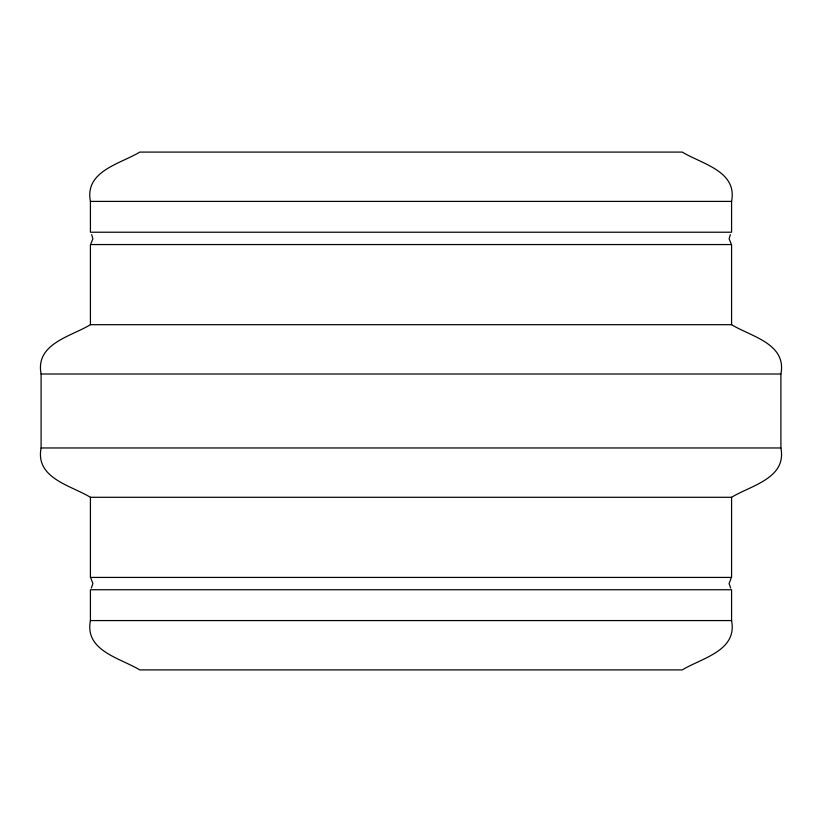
<?xml version="1.0" encoding="UTF-8"?>
<svg xmlns="http://www.w3.org/2000/svg" width="822" height="822" viewBox="0 0 822 822"><rect width="100%" height="100%" fill="white"/><g stroke="black" fill="none" stroke-linecap="round" stroke-linejoin="round"><path stroke-width="1.23" d="M41.1 374C35.12 343.647 71 336.547 90.42 324.69L731.58 324.69C751 336.547 786.88 343.647 780.9 374L780.9 447.969C786.88 478.322 751 485.432 731.58 497.289L90.42 497.289C71 485.432 35.12 478.322 41.1 447.969L41.1 374L780.9 374M90.42 201.4C84.44 171.048 120.32 163.948 139.74 152.091L682.26 152.091C701.68 163.948 737.56 171.048 731.58 201.4L731.58 232.225L90.42 232.225L90.42 201.4L731.58 201.4M731.58 620.569C737.56 650.921 701.68 658.042 682.26 669.909L139.74 669.909C120.32 658.042 84.44 650.921 90.42 620.569L90.42 589.744L731.58 589.744L731.58 620.569L90.42 620.569M730.316 234.63L729.124 238.853L731.107 243.672M91.314 588.059L92.917 583.558L90.893 578.298M90.893 243.672L92.876 238.853L91.684 234.63M731.107 578.298L729.083 583.558L730.686 588.059M41.1 447.969L780.9 447.969M731.58 324.69L731.58 244.555L90.42 244.555L90.42 324.69M731.58 497.289L731.58 577.424L90.42 577.424L90.42 497.289"/></g></svg>
